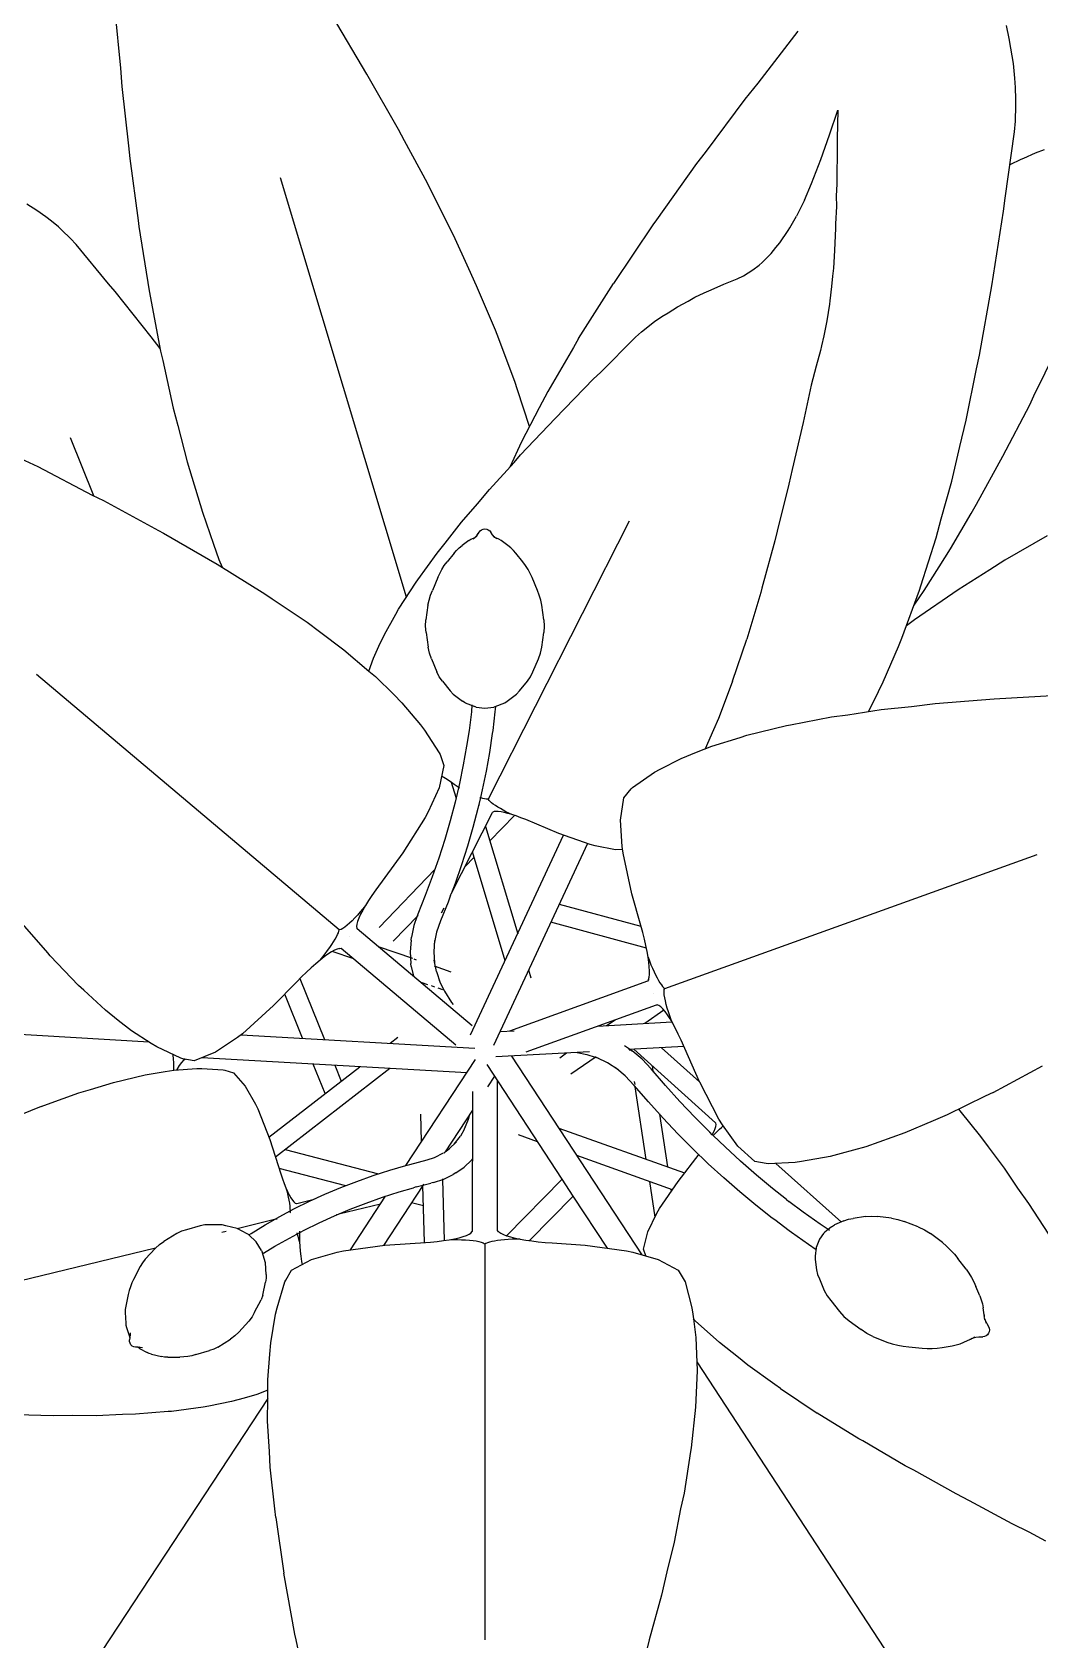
# Model space of a CAD drawing. Header units: metres. Extents: x 244.4 to 340.3, y -4.1 to 64.3.
# Drawn here: x 251.0432 to 251.3275, y 50.834 to 51.2878 of the extents above; entities that cross this region are included whole.
import ezdxf

# ---------------------------------------------------------------- set-up
doc = ezdxf.new("R2010")
doc.units = ezdxf.units.M
doc.layers.add('Edges', color=7, linetype='Continuous')

msp = doc.modelspace()

# ---------------------------------------------------------------- linework, layer by layer
at = {"layer": 'Edges'}
for p, q in [((251.06657, 51.29381), (251.06809, 51.27757)), ((251.13767, 51.2759), (251.12792, 51.29225)), ((251.25921, 51.288), (251.24791, 51.27339)), ((251.31888, 51.28601), (251.31812, 51.28966)), ((251.31932, 51.2832), (251.31888, 51.28601)), ((251.32001, 51.2789), (251.31932, 51.2832)), ((251.3204, 51.27481), (251.32001, 51.2789)), ((251.06809, 51.27757), (251.06852, 51.2724)), ((251.14658, 51.26025), (251.13767, 51.2759)), ((251.32064, 51.27209), (251.3204, 51.27481)), ((251.06852, 51.2724), (251.07041, 51.25567)), ((251.24791, 51.27339), (251.24429, 51.26886)), ((251.32076, 51.26881), (251.32064, 51.27209)), ((251.24429, 51.26886), (251.23306, 51.25378)), ((251.26814, 51.25873), (251.27052, 51.26578)), ((251.27052, 51.26578), (251.27033, 51.25762)), ((251.32064, 51.26261), (251.32074, 51.26706)), ((251.32074, 51.26706), (251.32076, 51.26881)), ((251.32035, 51.2596), (251.32064, 51.26261)), ((251.14824, 51.2571), (251.14658, 51.26025)), ((251.1547, 51.2451), (251.14824, 51.2571)), ((251.26571, 51.25179), (251.26814, 51.25873)), ((251.27033, 51.25762), (251.27033, 51.25149)), ((251.31769, 51.24085), (251.32035, 51.2596)), ((251.07041, 51.25567), (251.07078, 51.25212)), ((251.07078, 51.25212), (251.07314, 51.23457)), ((251.23306, 51.25378), (251.23066, 51.25066)), ((251.26311, 51.24505), (251.26571, 51.25179)), ((251.27033, 51.25149), (251.27021, 51.2495)), ((251.32209, 51.25178), (251.31903, 51.25028)), ((251.32291, 51.25212), (251.32209, 51.25178)), ((251.32621, 51.25361), (251.32291, 51.25212)), ((251.32868, 51.25455), (251.32621, 51.25361)), ((251.23066, 51.25066), (251.21937, 51.23479)), ((251.27021, 51.2495), (251.27024, 51.24486)), ((251.14878, 51.12827), (251.11328, 51.24661)), ((251.15782, 51.23878), (251.1547, 51.2451)), ((251.26109, 51.24037), (251.26311, 51.24505)), ((251.27024, 51.24486), (251.27007, 51.24151)), ((251.04454, 51.23746), (251.04175, 51.23923)), ((251.16204, 51.23041), (251.15782, 51.23878)), ((251.26109, 51.24037), (251.25883, 51.23581)), ((251.2701, 51.2385), (251.26987, 51.23369)), ((251.27007, 51.24151), (251.2701, 51.2385)), ((251.31725, 51.23721), (251.31769, 51.24085)), ((251.04704, 51.23562), (251.04454, 51.23746)), ((251.04871, 51.23438), (251.04704, 51.23562)), ((251.05062, 51.23279), (251.04871, 51.23438)), ((251.07314, 51.23457), (251.07335, 51.23291)), ((251.2183, 51.23333), (251.20718, 51.21684)), ((251.21937, 51.23479), (251.2183, 51.23333)), ((251.25693, 51.23251), (251.25883, 51.23581)), ((251.26987, 51.23369), (251.26988, 51.2324)), ((251.31393, 51.21613), (251.31725, 51.23721)), ((251.0516, 51.23189), (251.05062, 51.23279)), ((251.05406, 51.22954), (251.0516, 51.23189)), ((251.05561, 51.22784), (251.05406, 51.22954)), ((251.07335, 51.23291), (251.07625, 51.21475)), ((251.16638, 51.22093), (251.16204, 51.23041)), ((251.25411, 51.22826), (251.25648, 51.23174)), ((251.25648, 51.23174), (251.25693, 51.23251)), ((251.26988, 51.2324), (251.26953, 51.22612)), ((251.06479, 51.21671), (251.05561, 51.22784)), ((251.24911, 51.2227), (251.25165, 51.22526)), ((251.25165, 51.22526), (251.25305, 51.22693)), ((251.25305, 51.22693), (251.25411, 51.22826)), ((251.26953, 51.22612), (251.26923, 51.22114)), ((251.16861, 51.21618), (251.16638, 51.22093)), ((251.24388, 51.219), (251.24653, 51.22065)), ((251.24653, 51.22065), (251.2483, 51.22202)), ((251.2483, 51.22202), (251.24911, 51.2227)), ((251.26923, 51.22114), (251.26897, 51.21885)), ((251.06662, 51.21457), (251.06479, 51.21671)), ((251.17388, 51.2036), (251.16861, 51.21618)), ((251.19735, 51.20124), (251.20718, 51.21684)), ((251.23474, 51.21504), (251.23834, 51.21666)), ((251.23834, 51.21666), (251.24206, 51.21812)), ((251.24206, 51.21812), (251.24388, 51.219)), ((251.26875, 51.21592), (251.26822, 51.21191)), ((251.26897, 51.21885), (251.26875, 51.21592)), ((251.31045, 51.19655), (251.31393, 51.21613)), ((251.07681, 51.20174), (251.06662, 51.21457)), ((251.07625, 51.21475), (251.07946, 51.19769)), ((251.22528, 51.21026), (251.22825, 51.21185)), ((251.22825, 51.21185), (251.2302, 51.21293)), ((251.2302, 51.21293), (251.23282, 51.21421)), ((251.23282, 51.21421), (251.23474, 51.21504)), ((251.26813, 51.21095), (251.26741, 51.20631)), ((251.26822, 51.21191), (251.26813, 51.21095)), ((251.21878, 51.20606), (251.22082, 51.20748)), ((251.22082, 51.20748), (251.22259, 51.20857)), ((251.22259, 51.20857), (251.22528, 51.21026)), ((251.26741, 51.20631), (251.26721, 51.20536)), ((251.07932, 51.19844), (251.07681, 51.20174)), ((251.1744, 51.20237), (251.17388, 51.2036)), ((251.17938, 51.18914), (251.1744, 51.20237)), ((251.20353, 51.19173), (251.21346, 51.20168)), ((251.21346, 51.20168), (251.21512, 51.2032)), ((251.21512, 51.2032), (251.21878, 51.20606)), ((251.26659, 51.202), (251.26589, 51.19924)), ((251.26721, 51.20536), (251.26659, 51.202)), ((251.07946, 51.19769), (251.08005, 51.19503)), ((251.19592, 51.19874), (251.18871, 51.18636)), ((251.19735, 51.20124), (251.19592, 51.19874)), ((251.2656, 51.19794), (251.26438, 51.19352)), ((251.26589, 51.19924), (251.2656, 51.19794)), ((251.32582, 51.18512), (251.33223, 51.19805)), ((251.08005, 51.19503), (251.08302, 51.1816)), ((251.26438, 51.19352), (251.26301, 51.18807)), ((251.30669, 51.1782), (251.30961, 51.19271)), ((251.30961, 51.19271), (251.31045, 51.19655)), ((251.18015, 51.18677), (251.17938, 51.18914)), ((251.19074, 51.17874), (251.2016, 51.18989)), ((251.2016, 51.18989), (251.20353, 51.19173)), ((251.26301, 51.18807), (251.26183, 51.18287)), ((251.18353, 51.17647), (251.18015, 51.18677)), ((251.18871, 51.18636), (251.18629, 51.18171)), ((251.32462, 51.18258), (251.32582, 51.18512)), ((251.08302, 51.1816), (251.08429, 51.17672)), ((251.18629, 51.18171), (251.18127, 51.17216)), ((251.26183, 51.18287), (251.26076, 51.1776)), ((251.31706, 51.16804), (251.32462, 51.18258)), ((251.08429, 51.17672), (251.08695, 51.16646)), ((251.18098, 51.16842), (251.19074, 51.17874)), ((251.26076, 51.1776), (251.2576, 51.16429)), ((251.30487, 51.17079), (251.30669, 51.1782)), ((251.06066, 51.15688), (251.05402, 51.17329)), ((251.18127, 51.17216), (251.17793, 51.16498)), ((251.30263, 51.16104), (251.30487, 51.17079)), ((251.03996, 51.16742), (251.0448, 51.16512)), ((251.08695, 51.16646), (251.09124, 51.15224)), ((251.17219, 51.15867), (251.17915, 51.16631)), ((251.17915, 51.16631), (251.18098, 51.16842)), ((251.30966, 51.15453), (251.31706, 51.16804)), ((251.0448, 51.16512), (251.06019, 51.15711)), ((251.2576, 51.16429), (251.25672, 51.16017)), ((251.29966, 51.15036), (251.30263, 51.16104)), ((251.06019, 51.15711), (251.06338, 51.15553)), ((251.16881, 51.15458), (251.17219, 51.15867)), ((251.25672, 51.16017), (251.25336, 51.14693)), ((251.06338, 51.15553), (251.07882, 51.1471)), ((251.09124, 51.15224), (251.09438, 51.14325)), ((251.16436, 51.14945), (251.16881, 51.15458)), ((251.30227, 51.14191), (251.30809, 51.15192)), ((251.30809, 51.15192), (251.30966, 51.15453)), ((251.07882, 51.1471), (251.08024, 51.14636)), ((251.15975, 51.14352), (251.16436, 51.14945)), ((251.1696, 51.14698), (251.16999, 51.14728)), ((251.16999, 51.14728), (251.17045, 51.14747)), ((251.17045, 51.14747), (251.17094, 51.14753)), ((251.17094, 51.14753), (251.17144, 51.14747)), ((251.17144, 51.14747), (251.1719, 51.14728)), ((251.1719, 51.14728), (251.17229, 51.14698)), ((251.17191, 51.07136), (251.2117, 51.14979)), ((251.29825, 51.14506), (251.29966, 51.15036)), ((251.08024, 51.14636), (251.09543, 51.13759)), ((251.09438, 51.14325), (251.09591, 51.13893)), ((251.15747, 51.14073), (251.15975, 51.14352)), ((251.16367, 51.14219), (251.1645, 51.14284)), ((251.16639, 51.14426), (251.1645, 51.14284)), ((251.16639, 51.14426), (251.16701, 51.14464)), ((251.16701, 51.14464), (251.16769, 51.14495)), ((251.16763, 51.14473), (251.16814, 51.14516)), ((251.16769, 51.14495), (251.16814, 51.14516)), ((251.16814, 51.14516), (251.16816, 51.14517)), ((251.16816, 51.14517), (251.1682, 51.14521)), ((251.1682, 51.14521), (251.16872, 51.14575)), ((251.16833, 51.14525), (251.1682, 51.14521)), ((251.16833, 51.14525), (251.16822, 51.14511)), ((251.16837, 51.1453), (251.16833, 51.14525)), ((251.16872, 51.14575), (251.16837, 51.1453)), ((251.1686, 51.14546), (251.16837, 51.1453)), ((251.16872, 51.14575), (251.16879, 51.14584)), ((251.16879, 51.14584), (251.16929, 51.1466)), ((251.16918, 51.14633), (251.16879, 51.14584)), ((251.16929, 51.1466), (251.1696, 51.14698)), ((251.17229, 51.14698), (251.17259, 51.1466)), ((251.1731, 51.14584), (251.17259, 51.1466)), ((251.17317, 51.14575), (251.1731, 51.14584)), ((251.17369, 51.14521), (251.17317, 51.14575)), ((251.17352, 51.1453), (251.17317, 51.14575)), ((251.17352, 51.1453), (251.17329, 51.14546)), ((251.17356, 51.14525), (251.17352, 51.1453)), ((251.17367, 51.14511), (251.17356, 51.14525)), ((251.17369, 51.14521), (251.17356, 51.14525)), ((251.17373, 51.14517), (251.17369, 51.14521)), ((251.17375, 51.14516), (251.17373, 51.14517)), ((251.1742, 51.14495), (251.17375, 51.14516)), ((251.17426, 51.14473), (251.17375, 51.14516)), ((251.17487, 51.14464), (251.1742, 51.14495)), ((251.1755, 51.14426), (251.17487, 51.14464)), ((251.17739, 51.14284), (251.1755, 51.14426)), ((251.17821, 51.14219), (251.17739, 51.14284)), ((251.25273, 51.1442), (251.24907, 51.13084)), ((251.25336, 51.14693), (251.25273, 51.1442)), ((251.29395, 51.13151), (251.29825, 51.14506)), ((251.32953, 51.14558), (251.31764, 51.13867)), ((251.09591, 51.13893), (251.09679, 51.13674)), ((251.15203, 51.13317), (251.15747, 51.14073)), ((251.15949, 51.13717), (251.16026, 51.1382)), ((251.16222, 51.14069), (251.16026, 51.1382)), ((251.16222, 51.14069), (251.16291, 51.14148)), ((251.16291, 51.14148), (251.16367, 51.14219)), ((251.17897, 51.14148), (251.17821, 51.14219)), ((251.17967, 51.14069), (251.17897, 51.14148)), ((251.18163, 51.1382), (251.17967, 51.14069)), ((251.1824, 51.13717), (251.18163, 51.1382)), ((251.29904, 51.13687), (251.30227, 51.14191)), ((251.31764, 51.13867), (251.31338, 51.13597)), ((251.09543, 51.13759), (251.10889, 51.12925)), ((251.15764, 51.13378), (251.15611, 51.13017)), ((251.15764, 51.13378), (251.15818, 51.13496)), ((251.15818, 51.13496), (251.15879, 51.13609)), ((251.15879, 51.13609), (251.15949, 51.13717)), ((251.1831, 51.13609), (251.1824, 51.13717)), ((251.18371, 51.13496), (251.1831, 51.13609)), ((251.18425, 51.13378), (251.18371, 51.13496)), ((251.18578, 51.13017), (251.18425, 51.13378)), ((251.29486, 51.13016), (251.29904, 51.13687)), ((251.31338, 51.13597), (251.30441, 51.13032)), ((251.10889, 51.12925), (251.11093, 51.12784)), ((251.14657, 51.12486), (251.15152, 51.13248)), ((251.15152, 51.13248), (251.15203, 51.13317)), ((251.1556, 51.12882), (251.15611, 51.13017)), ((251.18629, 51.12882), (251.18578, 51.13017)), ((251.24876, 51.12961), (251.24479, 51.11639)), ((251.24907, 51.13084), (251.24876, 51.12961)), ((251.28859, 51.11669), (251.29355, 51.13021)), ((251.292, 51.12599), (251.29486, 51.13016)), ((251.30441, 51.13032), (251.29217, 51.12191)), ((251.29355, 51.13021), (251.29395, 51.13151)), ((251.11093, 51.12784), (251.12079, 51.1212)), ((251.14579, 51.12346), (251.14657, 51.12486)), ((251.15486, 51.12604), (251.15429, 51.12184)), ((251.15486, 51.12604), (251.15518, 51.12744)), ((251.15518, 51.12744), (251.1556, 51.12882)), ((251.1867, 51.12744), (251.18629, 51.12882)), ((251.18703, 51.12604), (251.1867, 51.12744)), ((251.1876, 51.12184), (251.18703, 51.12604)), ((251.12079, 51.1212), (251.12426, 51.11858)), ((251.14258, 51.11776), (251.14579, 51.12346)), ((251.15421, 51.12008), (251.15429, 51.12184)), ((251.15436, 51.11832), (251.15421, 51.12008)), ((251.18767, 51.12008), (251.18753, 51.11832)), ((251.1876, 51.12184), (251.18767, 51.12008)), ((251.29217, 51.12191), (251.28987, 51.12018)), ((251.12426, 51.11858), (251.13118, 51.11341)), ((251.14104, 51.11444), (251.14258, 51.11776)), ((251.15436, 51.11832), (251.15492, 51.11414)), ((251.18697, 51.11414), (251.18753, 51.11832)), ((251.24083, 51.10456), (251.24479, 51.11639)), ((251.28759, 51.11436), (251.28859, 51.11669)), ((251.13118, 51.11341), (251.13821, 51.10743)), ((251.13821, 51.10743), (251.1395, 51.11108)), ((251.1395, 51.11108), (251.14104, 51.11444)), ((251.15527, 51.11247), (251.15492, 51.11414)), ((251.15583, 51.11086), (251.15527, 51.11247)), ((251.15583, 51.11086), (251.15739, 51.10719)), ((251.18449, 51.10719), (251.18606, 51.11086)), ((251.18606, 51.11086), (251.18662, 51.11247)), ((251.18662, 51.11247), (251.18697, 51.11414)), ((251.28333, 51.10437), (251.28759, 51.11436)), ((251.12978, 51.03436), (251.04447, 51.10645)), ((251.13821, 51.10743), (251.14007, 51.10585)), ((251.15808, 51.10583), (251.15739, 51.10719)), ((251.18381, 51.10583), (251.18449, 51.10719)), ((251.14007, 51.10585), (251.14524, 51.10077)), ((251.15896, 51.10458), (251.15808, 51.10583)), ((251.15896, 51.10458), (251.16116, 51.10179)), ((251.16202, 51.10091), (251.16116, 51.10179)), ((251.17986, 51.10091), (251.18073, 51.10179)), ((251.18073, 51.10179), (251.18293, 51.10458)), ((251.18293, 51.10458), (251.18381, 51.10583)), ((251.24013, 51.10275), (251.23682, 51.09398)), ((251.24083, 51.10456), (251.24013, 51.10275)), ((251.28062, 51.09893), (251.28333, 51.10437)), ((251.14524, 51.10077), (251.14751, 51.09849)), ((251.14751, 51.09849), (251.1528, 51.09222)), ((251.16202, 51.10091), (251.16464, 51.09895)), ((251.16536, 51.09846), (251.16464, 51.09895)), ((251.16536, 51.09846), (251.16805, 51.09737)), ((251.16729, 51.09788), (251.16711, 51.09595)), ((251.16848, 51.09722), (251.16805, 51.09737)), ((251.16848, 51.09722), (251.17094, 51.09691)), ((251.17094, 51.09691), (251.17341, 51.09722)), ((251.17341, 51.09722), (251.17384, 51.09737)), ((251.17392, 51.0974), (251.17378, 51.09589)), ((251.17384, 51.09737), (251.17653, 51.09846)), ((251.17653, 51.09846), (251.17725, 51.09895)), ((251.17725, 51.09895), (251.17986, 51.10091)), ((251.27914, 51.096), (251.28062, 51.09893)), ((251.2827, 51.09655), (251.29128, 51.09741)), ((251.29128, 51.09741), (251.29797, 51.09825)), ((251.29797, 51.09825), (251.31105, 51.09925)), ((251.31105, 51.09925), (251.31459, 51.09961)), ((251.31459, 51.09961), (251.3326, 51.10065)), ((251.16711, 51.09595), (251.16646, 51.09067)), ((251.17378, 51.09589), (251.17313, 51.0906)), ((251.23682, 51.09398), (251.23544, 51.09085)), ((251.25712, 51.09224), (251.26874, 51.09449)), ((251.26874, 51.09449), (251.27328, 51.09509)), ((251.27328, 51.09509), (251.2827, 51.09655)), ((251.1528, 51.09222), (251.15388, 51.09076)), ((251.15388, 51.09076), (251.15805, 51.08435)), ((251.16646, 51.09067), (251.16578, 51.08623)), ((251.17301, 51.08976), (251.17222, 51.08446)), ((251.17313, 51.0906), (251.17301, 51.08976)), ((251.23544, 51.09085), (251.23311, 51.08549)), ((251.23498, 51.08623), (251.24291, 51.0887)), ((251.24291, 51.0887), (251.24484, 51.08932)), ((251.24484, 51.08932), (251.25605, 51.09205)), ((251.25605, 51.09205), (251.25712, 51.09224)), ((251.15805, 51.08435), (251.15828, 51.08384)), ((251.15828, 51.08384), (251.15935, 51.08074)), ((251.16578, 51.08623), (251.16484, 51.08095)), ((251.17222, 51.08446), (251.17127, 51.07917)), ((251.22631, 51.08274), (251.23066, 51.08451)), ((251.23066, 51.08451), (251.23498, 51.08623)), ((251.15935, 51.08074), (251.15801, 51.07449)), ((251.16484, 51.08095), (251.16375, 51.07567)), ((251.17127, 51.07917), (251.17018, 51.07387)), ((251.21882, 51.07884), (251.22039, 51.0797)), ((251.22039, 51.0797), (251.22631, 51.08274)), ((251.15801, 51.07449), (251.15496, 51.06768)), ((251.15981, 51.07707), (251.15871, 51.07774)), ((251.16109, 51.07625), (251.15981, 51.07707)), ((251.16229, 51.07544), (251.16109, 51.07625)), ((251.16282, 51.07172), (251.16155, 51.07594)), ((251.1634, 51.07466), (251.16229, 51.07544)), ((251.16375, 51.07567), (251.16251, 51.0704)), ((251.16349, 51.07459), (251.1634, 51.07466)), ((251.16357, 51.07454), (251.16349, 51.07459)), ((251.21219, 51.07415), (251.21258, 51.07455)), ((251.21258, 51.07455), (251.21882, 51.07884)), ((251.16251, 51.0704), (251.16113, 51.06513)), ((251.16287, 51.07156), (251.16282, 51.07172)), ((251.16382, 51.07435), (251.16369, 51.07445)), ((251.1697, 51.07171), (251.16894, 51.06859)), ((251.16954, 51.07177), (251.1697, 51.07171)), ((251.17018, 51.07387), (251.1697, 51.07171)), ((251.1697, 51.07171), (251.17029, 51.07155)), ((251.17029, 51.07155), (251.17081, 51.07143)), ((251.17081, 51.07143), (251.17125, 51.07136)), ((251.17125, 51.07136), (251.17162, 51.07134)), ((251.17162, 51.07134), (251.17191, 51.07136)), ((251.17196, 51.07116), (251.17191, 51.07136)), ((251.17213, 51.07091), (251.17196, 51.07116)), ((251.17241, 51.0706), (251.17213, 51.07091)), ((251.17281, 51.07025), (251.17241, 51.0706)), ((251.1733, 51.06986), (251.17281, 51.07025)), ((251.20918, 51.06529), (251.2101, 51.07162)), ((251.2101, 51.07162), (251.21219, 51.07415)), ((251.1541, 51.06604), (251.14774, 51.05611)), ((251.15496, 51.06768), (251.1541, 51.06604)), ((251.1614, 51.04449), (251.17309, 51.06749)), ((251.16894, 51.06859), (251.16755, 51.0633)), ((251.16929, 51.06962), (251.16931, 51.06957)), ((251.17927, 51.06667), (251.17234, 51.05946)), ((251.17309, 51.06749), (251.17318, 51.06757)), ((251.17355, 51.06775), (251.17318, 51.06757)), ((251.17389, 51.06945), (251.1733, 51.06986)), ((251.17405, 51.06781), (251.17355, 51.06775)), ((251.17456, 51.06902), (251.17389, 51.06945)), ((251.1747, 51.06779), (251.17405, 51.06781)), ((251.17529, 51.06858), (251.17456, 51.06902)), ((251.17548, 51.06769), (251.1747, 51.06779)), ((251.17607, 51.06814), (251.17529, 51.06858)), ((251.17638, 51.06751), (251.17548, 51.06769)), ((251.17688, 51.06771), (251.17607, 51.06814)), ((251.1774, 51.06725), (251.17638, 51.06751)), ((251.17771, 51.0673), (251.17688, 51.06771)), ((251.17853, 51.06691), (251.1774, 51.06725)), ((251.17853, 51.06691), (251.17771, 51.0673)), ((251.17975, 51.06651), (251.17853, 51.06691)), ((251.18106, 51.06603), (251.17975, 51.06651)), ((251.18244, 51.06549), (251.18106, 51.06603)), ((251.19183, 51.06155), (251.18244, 51.06549)), ((251.16113, 51.06513), (251.1596, 51.05986)), ((251.16755, 51.0633), (251.16602, 51.05802)), ((251.1669, 51.00472), (251.19315, 51.06108)), ((251.1711, 51.06358), (251.1802, 51.03327)), ((251.20059, 51.05847), (251.19183, 51.06155)), ((251.20967, 51.05785), (251.20918, 51.06529)), ((251.1596, 51.05986), (251.15792, 51.0546)), ((251.16602, 51.05802), (251.16434, 51.05274)), ((251.17665, 51.02566), (251.16743, 51.05636)), ((251.19989, 51.05871), (251.17332, 51.00172)), ((251.202, 51.05811), (251.20059, 51.05847)), ((251.20777, 51.057), (251.202, 51.05811)), ((251.20977, 51.05705), (251.20777, 51.057)), ((251.2099, 51.05602), (251.20967, 51.05785)), ((251.14774, 51.05611), (251.14012, 51.04566)), ((251.15792, 51.0546), (251.1561, 51.04934)), ((251.16434, 51.05274), (251.16251, 51.04746)), ((251.16789, 51.05484), (251.16528, 51.05212)), ((251.21241, 51.04449), (251.2099, 51.05602)), ((251.22166, 51.0178), (251.32675, 51.05564)), ((251.14107, 51.03501), (251.15681, 51.05137)), ((251.1561, 51.04934), (251.15413, 51.04408)), ((251.16251, 51.04746), (251.1614, 51.04449)), ((251.13905, 51.04411), (251.13808, 51.04264)), ((251.14012, 51.04566), (251.13905, 51.04411)), ((251.15413, 51.04408), (251.15201, 51.03882)), ((251.16124, 51.04418), (251.16054, 51.04219)), ((251.16124, 51.04418), (251.1614, 51.04449)), ((251.21492, 51.03557), (251.21241, 51.04449)), ((251.13498, 51.03856), (251.13421, 51.03773)), ((251.13575, 51.03944), (251.13498, 51.03856)), ((251.13585, 51.03876), (251.13537, 51.0377)), ((251.1365, 51.04034), (251.13575, 51.03944)), ((251.13647, 51.03995), (251.13585, 51.03876)), ((251.13722, 51.04124), (251.13647, 51.03995)), ((251.13722, 51.04124), (251.1365, 51.04034)), ((251.13808, 51.04264), (251.13722, 51.04124)), ((251.15207, 51.03839), (251.14509, 51.03114)), ((251.15201, 51.03882), (251.15175, 51.03807)), ((251.16054, 51.04219), (251.15842, 51.03694)), ((251.1587, 51.03918), (251.1594, 51.04056)), ((251.19193, 51.04164), (251.21497, 51.03539)), ((251.04759, 51.02785), (251.03984, 51.03678)), ((251.1296, 51.03355), (251.12973, 51.034)), ((251.12973, 51.034), (251.12978, 51.03436)), ((251.13005, 51.03436), (251.12978, 51.03436)), ((251.13041, 51.0345), (251.13005, 51.03436)), ((251.13087, 51.03476), (251.13041, 51.0345)), ((251.13142, 51.03515), (251.13087, 51.03476)), ((251.13204, 51.03565), (251.13142, 51.03515)), ((251.13272, 51.03626), (251.13204, 51.03565)), ((251.13345, 51.03695), (251.13272, 51.03626)), ((251.13421, 51.03773), (251.13345, 51.03695)), ((251.1348, 51.03597), (251.13473, 51.03534)), ((251.13473, 51.03534), (251.13484, 51.03482)), ((251.13501, 51.03676), (251.1348, 51.03597)), ((251.13491, 51.0347), (251.13484, 51.03482)), ((251.1673, 51.00727), (251.13491, 51.0347)), ((251.13537, 51.0377), (251.13501, 51.03676)), ((251.15089, 51.03557), (251.1502, 51.0323)), ((251.15175, 51.03807), (251.15089, 51.03557)), ((251.15731, 51.03374), (251.15672, 51.03093)), ((251.15842, 51.03694), (251.15731, 51.03374)), ((251.21649, 51.02918), (251.18954, 51.03651)), ((251.21545, 51.03362), (251.21492, 51.03557)), ((251.12656, 51.02851), (251.12718, 51.02938)), ((251.12718, 51.02938), (251.12775, 51.03021)), ((251.12775, 51.03021), (251.12826, 51.031)), ((251.12826, 51.031), (251.12871, 51.03174)), ((251.12871, 51.03174), (251.12908, 51.03241)), ((251.12908, 51.03241), (251.12938, 51.03302)), ((251.12989, 51.02914), (251.12925, 51.02895)), ((251.12938, 51.03302), (251.1296, 51.03355)), ((251.12989, 51.02914), (251.12998, 51.02914)), ((251.12998, 51.02914), (251.13042, 51.02917)), ((251.13042, 51.02917), (251.16273, 51.00187)), ((251.1328, 51.03248), (251.13283, 51.03247)), ((251.14083, 51.02969), (251.15048, 51.02633)), ((251.15009, 51.03146), (251.14985, 51.02818)), ((251.15009, 51.03146), (251.1502, 51.0323)), ((251.15676, 51.03138), (251.15653, 51.02818)), ((251.15672, 51.03093), (251.15664, 51.03054)), ((251.21592, 51.03173), (251.21545, 51.03362)), ((251.21633, 51.02994), (251.21592, 51.03173)), ((251.21668, 51.02826), (251.21633, 51.02994)), ((251.04829, 51.02701), (251.04759, 51.02785)), ((251.05626, 51.01867), (251.04829, 51.02701)), ((251.12322, 51.02481), (251.12194, 51.02367)), ((251.12445, 51.02584), (251.12322, 51.02481)), ((251.12559, 51.02674), (251.12445, 51.02584)), ((251.12445, 51.02584), (251.12518, 51.02673)), ((251.12518, 51.02673), (251.12589, 51.02763)), ((251.12665, 51.0275), (251.12559, 51.02674)), ((251.12589, 51.02763), (251.12656, 51.02851)), ((251.12762, 51.02813), (251.12665, 51.0275)), ((251.12849, 51.02861), (251.12762, 51.02813)), ((251.134, 51.02615), (251.12788, 51.02828)), ((251.12925, 51.02895), (251.12849, 51.02861)), ((251.14985, 51.02818), (251.15007, 51.02491)), ((251.15018, 51.02407), (251.15007, 51.02491)), ((251.15085, 51.0262), (251.15156, 51.02595)), ((251.15653, 51.02818), (251.15674, 51.02498)), ((251.15727, 51.02262), (251.15662, 51.02582)), ((251.21695, 51.02669), (251.21668, 51.02826)), ((251.21716, 51.02524), (251.21695, 51.02669)), ((251.21695, 51.02669), (251.21736, 51.0256)), ((251.21729, 51.02394), (251.21716, 51.02524)), ((251.21736, 51.0256), (251.21778, 51.02454)), ((251.1192, 51.02107), (251.11777, 51.01963)), ((251.11873, 51.0206), (251.12567, 51.00341)), ((251.12059, 51.02242), (251.1192, 51.02107)), ((251.12194, 51.02367), (251.12059, 51.02242)), ((251.15018, 51.02407), (251.15075, 51.02129)), ((251.15662, 51.02419), (251.16129, 51.02256)), ((251.15727, 51.02262), (251.15836, 51.01943)), ((251.15803, 51.02021), (251.15826, 51.01973)), ((251.18326, 51.02305), (251.18392, 51.02086)), ((251.21705, 51.02024), (251.21685, 51.01984)), ((251.21709, 51.02032), (251.21705, 51.02024)), ((251.21709, 51.02032), (251.21725, 51.02097)), ((251.21725, 51.02097), (251.21734, 51.0218)), ((251.21735, 51.02279), (251.21729, 51.02394)), ((251.21734, 51.0218), (251.21735, 51.02279)), ((251.21778, 51.02454), (251.21821, 51.02352)), ((251.21821, 51.02352), (251.21865, 51.02255)), ((251.21865, 51.02255), (251.21909, 51.02164)), ((251.21909, 51.02164), (251.21951, 51.0208)), ((251.21951, 51.0208), (251.21993, 51.02005)), ((251.21993, 51.02005), (251.22033, 51.01938)), ((251.05776, 51.01731), (251.05626, 51.01867)), ((251.06387, 51.01167), (251.05776, 51.01731)), ((251.11777, 51.01963), (251.1113, 51.013)), ((251.11951, 51.00376), (251.11446, 51.01624)), ((251.15486, 51.01889), (251.153, 51.01954)), ((251.15684, 51.0182), (251.15586, 51.01855)), ((251.15903, 51.01744), (251.15771, 51.0179)), ((251.15836, 51.01943), (251.15946, 51.01729)), ((251.15946, 51.01729), (251.15938, 51.01732)), ((251.15946, 51.01729), (251.15956, 51.01703)), ((251.15956, 51.01703), (251.16152, 51.01387)), ((251.21685, 51.01984), (251.17784, 51.0058)), ((251.21842, 51.01636), (251.21844, 51.01637)), ((251.22033, 51.01938), (251.22071, 51.01882)), ((251.22071, 51.01882), (251.22106, 51.01837)), ((251.22106, 51.01837), (251.22138, 51.01803)), ((251.22138, 51.01803), (251.22166, 51.0178)), ((251.22147, 51.01719), (251.22153, 51.01757)), ((251.22147, 51.01666), (251.22147, 51.01719)), ((251.22153, 51.01599), (251.22147, 51.01666)), ((251.22153, 51.01757), (251.22166, 51.0178)), ((251.22165, 51.0152), (251.22153, 51.01599)), ((251.06752, 51.0088), (251.06387, 51.01167)), ((251.1113, 51.013), (251.10257, 51.00506)), ((251.16152, 51.01387), (251.16199, 51.01326)), ((251.18253, 50.99996), (251.21939, 51.01319)), ((251.22146, 51.01167), (251.21604, 51.00795)), ((251.21939, 51.01319), (251.21953, 51.01319)), ((251.22004, 51.01303), (251.21953, 51.01319)), ((251.22055, 51.01265), (251.22004, 51.01303)), ((251.22113, 51.01207), (251.22055, 51.01265)), ((251.22176, 51.0113), (251.22113, 51.01207)), ((251.22184, 51.01431), (251.22165, 51.0152)), ((251.22244, 51.01034), (251.22176, 51.0113)), ((251.22208, 51.01333), (251.22184, 51.01431)), ((251.22237, 51.01229), (251.22208, 51.01333)), ((251.2227, 51.0112), (251.22237, 51.01229)), ((251.22308, 51.01009), (251.2227, 51.0112)), ((251.07621, 51.0027), (250.93754, 51.0107)), ((251.07122, 51.00591), (251.06752, 51.0088)), ((251.2027, 51.0072), (251.22364, 51.00838)), ((251.20527, 51.00734), (251.20765, 51.00898)), ((251.22316, 51.00921), (251.22244, 51.01034)), ((251.22348, 51.00899), (251.22308, 51.01009)), ((251.22391, 51.00792), (251.22316, 51.00921)), ((251.22391, 51.00792), (251.22348, 51.00899)), ((251.22469, 51.00648), (251.22391, 51.00792)), ((251.22548, 51.0049), (251.22469, 51.00648)), ((251.07682, 51.00231), (251.07122, 51.00591)), ((251.07834, 51.00138), (251.07682, 51.00231)), ((251.1011, 51.00395), (251.0949, 50.99981)), ((251.10257, 51.00506), (251.1011, 51.00395)), ((251.10217, 51.00476), (251.16805, 51.00096)), ((251.14421, 51.00234), (251.1464, 51.00404)), ((251.17515, 51.00565), (251.17919, 51.00587)), ((251.22628, 51.0032), (251.22548, 51.0049)), ((251.23148, 50.99149), (251.22628, 51.0032)), ((251.08518, 50.99811), (251.07834, 51.00138)), ((251.08296, 50.99896), (251.08291, 50.9992)), ((251.08309, 50.99795), (251.08296, 50.99896)), ((251.08318, 50.99686), (251.08309, 50.99795)), ((251.08572, 50.99798), (251.08518, 50.99811)), ((251.08546, 50.99695), (251.08613, 50.99765)), ((251.08896, 50.99744), (251.08572, 50.99798)), ((251.08613, 50.99765), (251.08643, 50.99786)), ((251.0949, 50.99981), (251.08896, 50.99744)), ((251.16581, 50.994), (251.09105, 50.99827)), ((251.14863, 50.96785), (251.16828, 50.99776)), ((251.20049, 50.99997), (251.17398, 50.99849)), ((251.17847, 50.99874), (251.21521, 50.94265)), ((251.19204, 50.99828), (251.19398, 50.99961)), ((251.2023, 50.99855), (251.19519, 50.99367)), ((251.19694, 50.99977), (251.19971, 50.99919)), ((251.19971, 50.99919), (251.20208, 50.99839)), ((251.20208, 50.99839), (251.20231, 50.99836)), ((251.20261, 50.99821), (251.20231, 50.99836)), ((251.20549, 50.99683), (251.20261, 50.99821)), ((251.2031, 50.99805), (251.20261, 50.99821)), ((251.21177, 51.0007), (251.21028, 51.00167)), ((251.22706, 51.00146), (251.21149, 51.00059)), ((251.21177, 51.0007), (251.21245, 51.00019)), ((251.21182, 51.00031), (251.21178, 51.0006)), ((251.21526, 50.99785), (251.21245, 51.00019)), ((251.21291, 51.00067), (251.23601, 50.9799)), ((251.21783, 50.99512), (251.21526, 50.99785)), ((251.23148, 50.99149), (251.22077, 51.0011)), ((251.06613, 50.9913), (251.07508, 50.99344)), ((251.07508, 50.99344), (251.08071, 50.99436)), ((251.08071, 50.99436), (251.08318, 50.99474)), ((251.0832, 50.99572), (251.08318, 50.99686)), ((251.08318, 50.99474), (251.0832, 50.99572)), ((251.08318, 50.99474), (251.08321, 50.99474)), ((251.08321, 50.99474), (251.08965, 50.99519)), ((251.08408, 50.9948), (251.08415, 50.99495)), ((251.08415, 50.99495), (251.08479, 50.99605)), ((251.08479, 50.99605), (251.08546, 50.99695)), ((251.08965, 50.99519), (251.09108, 50.99519)), ((251.09108, 50.99519), (251.0971, 50.99487)), ((251.0971, 50.99487), (251.09753, 50.99477)), ((251.09753, 50.99477), (251.1, 50.99401)), ((251.1, 50.99401), (251.10335, 50.99025)), ((251.10997, 50.97588), (251.13565, 50.99572)), ((251.14415, 50.99524), (251.11182, 50.97024)), ((251.12583, 50.98813), (251.12246, 50.99648)), ((251.12862, 50.99613), (251.13041, 50.99168)), ((251.19276, 50.96396), (251.17153, 50.9964)), ((251.17369, 50.9931), (251.17171, 50.99007)), ((251.20846, 50.99492), (251.20549, 50.99683)), ((251.20815, 50.99512), (251.20778, 50.99543)), ((251.21053, 50.99313), (251.20815, 50.99512)), ((251.21306, 50.99045), (251.21053, 50.99313)), ((251.22186, 50.99046), (251.21783, 50.99512)), ((251.21812, 50.99598), (251.21834, 50.99454)), ((251.21834, 50.99454), (251.21839, 50.9942)), ((251.31429, 50.98845), (251.32824, 50.99594)), ((251.04755, 50.98515), (251.05636, 50.98833)), ((251.05636, 50.98833), (251.05964, 50.98931)), ((251.05964, 50.98931), (251.06613, 50.9913)), ((251.10335, 50.99025), (251.10625, 50.98515)), ((251.1674, 50.98875), (251.16736, 50.94936)), ((251.17448, 50.94949), (251.17448, 50.99179)), ((251.21708, 50.98579), (251.21306, 50.99045)), ((251.21328, 50.99067), (251.21315, 50.99156)), ((251.21337, 50.99009), (251.21336, 50.99017)), ((251.21647, 50.96959), (251.21337, 50.99009)), ((251.22596, 50.98592), (251.22186, 50.99046)), ((251.23153, 50.99138), (251.23148, 50.99149)), ((251.23694, 50.9809), (251.23153, 50.99138)), ((251.31429, 50.98845), (251.31205, 50.98739)), ((251.04571, 50.98451), (251.03415, 50.97983)), ((251.04571, 50.98451), (251.04755, 50.98515)), ((251.10625, 50.98515), (251.1069, 50.98384)), ((251.1069, 50.98384), (251.11024, 50.97518)), ((251.22119, 50.98124), (251.21708, 50.98579)), ((251.23013, 50.98152), (251.22596, 50.98592)), ((251.31205, 50.98739), (251.30137, 50.98217)), ((251.30453, 50.98371), (251.3049, 50.98325)), ((251.15308, 50.97462), (251.15287, 50.98237)), ((251.16739, 50.9835), (251.15968, 50.97173)), ((251.16518, 50.9782), (251.16628, 50.98096)), ((251.16628, 50.98096), (251.16666, 50.98238)), ((251.22017, 50.98247), (251.22019, 50.98235)), ((251.22019, 50.98235), (251.22244, 50.96746)), ((251.22537, 50.97682), (251.22119, 50.98124)), ((251.23437, 50.97724), (251.23013, 50.98152)), ((251.23601, 50.9799), (251.23606, 50.9798)), ((251.23614, 50.97939), (251.23606, 50.9798)), ((251.23607, 50.97889), (251.23614, 50.97939)), ((251.23794, 50.97934), (251.23694, 50.9809)), ((251.2423, 50.9733), (251.23794, 50.97934)), ((251.29736, 50.98048), (251.28943, 50.97707)), ((251.30137, 50.98217), (251.29736, 50.98048)), ((251.3049, 50.98325), (251.31079, 50.97603)), ((251.11024, 50.97518), (251.11334, 50.96548)), ((251.1623, 50.97387), (251.16404, 50.97615)), ((251.16511, 50.97801), (251.16404, 50.97615)), ((251.16511, 50.97801), (251.16518, 50.9782)), ((251.16518, 50.9782), (251.1655, 50.97876)), ((251.18582, 50.97457), (251.18043, 50.97649)), ((251.19182, 50.97836), (251.22728, 50.96574)), ((251.22962, 50.97253), (251.22537, 50.97682)), ((251.23508, 50.97655), (251.23437, 50.97724)), ((251.23508, 50.97655), (251.23517, 50.97672)), ((251.23535, 50.9763), (251.23508, 50.97655)), ((251.23517, 50.97672), (251.23558, 50.97755)), ((251.23535, 50.9763), (251.23586, 50.97686)), ((251.23869, 50.97308), (251.23535, 50.9763)), ((251.23558, 50.97755), (251.23588, 50.97827)), ((251.23586, 50.97686), (251.23649, 50.97749)), ((251.23588, 50.97827), (251.23607, 50.97889)), ((251.23649, 50.97749), (251.23711, 50.97809)), ((251.23711, 50.97809), (251.23769, 50.97862)), ((251.23769, 50.97862), (251.23817, 50.97902)), ((251.28943, 50.97707), (251.27843, 50.97315)), ((251.31079, 50.97603), (251.3129, 50.97311)), ((251.11456, 50.97236), (251.14092, 50.96549)), ((251.15464, 50.96946), (251.15669, 50.97014)), ((251.15669, 50.97014), (251.15927, 50.9714)), ((251.1595, 50.97147), (251.15939, 50.9713)), ((251.15968, 50.97173), (251.15954, 50.97153)), ((251.15968, 50.97173), (251.16085, 50.97255)), ((251.16085, 50.97255), (251.16288, 50.97449)), ((251.22384, 50.96103), (251.19688, 50.97063)), ((251.22542, 50.96334), (251.23137, 50.97102)), ((251.23395, 50.96837), (251.22962, 50.97253)), ((251.24308, 50.96906), (251.23869, 50.97308)), ((251.24705, 50.96901), (251.2423, 50.9733)), ((251.26834, 50.97039), (251.26027, 50.96894)), ((251.27145, 50.97121), (251.26834, 50.97039)), ((251.27843, 50.97315), (251.27145, 50.97121)), ((251.3129, 50.97311), (251.31743, 50.96712)), ((251.13173, 50.96212), (251.11285, 50.96703)), ((251.13942, 50.96501), (251.14414, 50.96653)), ((251.14414, 50.96653), (251.14863, 50.96785)), ((251.14863, 50.96785), (251.14975, 50.96817)), ((251.14975, 50.96817), (251.15464, 50.96946)), ((251.16274, 50.96576), (251.16202, 50.96532)), ((251.16274, 50.96576), (251.1651, 50.9674)), ((251.1651, 50.9674), (251.16717, 50.96939)), ((251.16738, 50.96962), (251.16717, 50.96939)), ((251.23836, 50.96433), (251.23395, 50.96837)), ((251.24755, 50.96515), (251.24308, 50.96906)), ((251.25027, 50.96838), (251.24705, 50.96901)), ((251.25082, 50.96832), (251.25027, 50.96838)), ((251.25846, 50.96874), (251.25082, 50.96832)), ((251.25299, 50.96844), (251.27151, 50.95182)), ((251.26027, 50.96894), (251.25846, 50.96874)), ((251.31743, 50.96712), (251.32123, 50.9615)), ((251.11334, 50.96548), (251.11383, 50.96408)), ((251.11383, 50.96408), (251.11431, 50.96278)), ((251.11431, 50.96278), (251.1148, 50.96158)), ((251.1148, 50.96158), (251.11528, 50.96051)), ((251.1148, 50.96158), (251.11504, 50.96071)), ((251.12582, 50.95976), (251.13026, 50.96163)), ((251.13026, 50.96163), (251.13479, 50.96338)), ((251.13479, 50.96338), (251.13942, 50.96501)), ((251.15343, 50.96222), (251.14231, 50.94527)), ((251.14679, 50.96041), (251.15077, 50.96157)), ((251.15158, 50.96181), (251.15077, 50.96157)), ((251.15158, 50.96181), (251.15347, 50.96228)), ((251.15347, 50.96228), (251.15343, 50.96222)), ((251.15388, 50.94613), (251.15343, 50.96222)), ((251.15347, 50.96228), (251.15567, 50.96286)), ((251.1537, 50.96262), (251.15347, 50.96228)), ((251.15647, 50.9631), (251.15567, 50.96286)), ((251.15647, 50.9631), (251.15938, 50.96403)), ((251.15896, 50.96411), (251.15897, 50.9639)), ((251.15897, 50.9639), (251.15946, 50.94668)), ((251.15938, 50.96403), (251.16202, 50.96532)), ((251.17706, 50.94803), (251.19276, 50.96396)), ((251.19588, 50.95918), (251.19276, 50.96396)), ((251.21893, 50.95331), (251.21742, 50.96332)), ((251.22017, 50.95567), (251.22542, 50.96334)), ((251.22339, 50.96119), (251.22349, 50.96053)), ((251.24284, 50.96041), (251.23836, 50.96433)), ((251.25209, 50.96138), (251.24755, 50.96515)), ((251.25603, 50.95824), (251.25209, 50.96138)), ((251.32123, 50.9615), (251.32431, 50.95717)), ((251.11504, 50.96071), (251.11526, 50.95981)), ((251.11526, 50.95981), (251.11546, 50.95891)), ((251.11528, 50.96051), (251.11574, 50.95956)), ((251.11546, 50.95891), (251.11564, 50.95803)), ((251.11564, 50.95803), (251.11578, 50.95719)), ((251.11574, 50.95956), (251.11619, 50.95875)), ((251.11578, 50.95719), (251.11588, 50.95641)), ((251.11619, 50.95875), (251.11662, 50.9581)), ((251.11662, 50.9581), (251.11702, 50.95759)), ((251.11702, 50.95759), (251.1174, 50.95725)), ((251.1172, 50.95568), (251.12146, 50.95778)), ((251.1174, 50.95725), (251.11778, 50.95708)), ((251.11789, 50.95707), (251.11778, 50.95708)), ((251.1228, 50.95825), (251.11789, 50.95707)), ((251.12146, 50.95778), (251.12582, 50.95976)), ((251.12976, 50.95418), (251.14153, 50.95702)), ((251.13295, 50.95552), (251.13747, 50.95726)), ((251.133, 50.94404), (251.14293, 50.95917)), ((251.13747, 50.95726), (251.14208, 50.95889)), ((251.14208, 50.95889), (251.14679, 50.96041)), ((251.15359, 50.95643), (251.15021, 50.95731)), ((251.19588, 50.95918), (251.18354, 50.94665)), ((251.2055, 50.94449), (251.19588, 50.95918)), ((251.2474, 50.95663), (251.24284, 50.96041)), ((251.25202, 50.95297), (251.2474, 50.95663)), ((251.25603, 50.95824), (251.25671, 50.95773)), ((251.26072, 50.95472), (251.25671, 50.95773)), ((251.32431, 50.95717), (251.32989, 50.94848)), ((251.10103, 50.9501), (251.11162, 50.95266)), ((251.10896, 50.95114), (251.11304, 50.95347)), ((251.11162, 50.95266), (251.11231, 50.95283)), ((251.11304, 50.95347), (251.11598, 50.95506)), ((251.11588, 50.95641), (251.11595, 50.95569)), ((251.11595, 50.95569), (251.11598, 50.95506)), ((251.11597, 50.95454), (251.11595, 50.95439)), ((251.11598, 50.95484), (251.11597, 50.95454)), ((251.11598, 50.95506), (251.1172, 50.95568)), ((251.11598, 50.95506), (251.11598, 50.95503)), ((251.12418, 50.95168), (251.12852, 50.95366)), ((251.12852, 50.95366), (251.13295, 50.95552)), ((251.12899, 50.95399), (251.1291, 50.95402)), ((251.2169, 50.94912), (251.21946, 50.9544)), ((251.21946, 50.9544), (251.22017, 50.95567)), ((251.2527, 50.95247), (251.25202, 50.95297)), ((251.25673, 50.94944), (251.2527, 50.95247)), ((251.26548, 50.95133), (251.26072, 50.95472)), ((251.2722, 50.95224), (251.26956, 50.95106)), ((251.2722, 50.95224), (251.27348, 50.9527)), ((251.27348, 50.9527), (251.27482, 50.95294)), ((251.27833, 50.9535), (251.27482, 50.95294)), ((251.27833, 50.9535), (251.27999, 50.95358)), ((251.27999, 50.95358), (251.28167, 50.95344)), ((251.28564, 50.95301), (251.28167, 50.95344)), ((251.28564, 50.95301), (251.28747, 50.95264)), ((251.28747, 50.95264), (251.28925, 50.95204)), ((251.29318, 50.9505), (251.28925, 50.95204)), ((251.08399, 50.94864), (251.0804, 50.94641)), ((251.08532, 50.94929), (251.08399, 50.94864)), ((251.08675, 50.94974), (251.08532, 50.94929)), ((251.09058, 50.95087), (251.08675, 50.94974)), ((251.09189, 50.95106), (251.09058, 50.95087)), ((251.09571, 50.95115), (251.09189, 50.95106)), ((251.0968, 50.95112), (251.09571, 50.95115)), ((251.0967, 50.94905), (251.09792, 50.94935)), ((251.09786, 50.95087), (251.0968, 50.95112)), ((251.10103, 50.9501), (251.09786, 50.95087)), ((251.10391, 50.94853), (251.10103, 50.9501)), ((251.10426, 50.94833), (251.10391, 50.94853)), ((251.10431, 50.94829), (251.10426, 50.94833)), ((251.10431, 50.94829), (251.10498, 50.9487)), ((251.10638, 50.94634), (251.10431, 50.94829)), ((251.10498, 50.9487), (251.10896, 50.95114)), ((251.11577, 50.94738), (251.11993, 50.94959)), ((251.11802, 50.94858), (251.11793, 50.94889)), ((251.11818, 50.94805), (251.11802, 50.94858)), ((251.11842, 50.94718), (251.11818, 50.94805)), ((251.11862, 50.94848), (251.11861, 50.94745)), ((251.11861, 50.94745), (251.11865, 50.9463)), ((251.11867, 50.9493), (251.11862, 50.94848)), ((251.11993, 50.94959), (251.12418, 50.95168)), ((251.16234, 50.94716), (251.16365, 50.94745)), ((251.16365, 50.94745), (251.16478, 50.94777)), ((251.16478, 50.94777), (251.16572, 50.9481)), ((251.16572, 50.9481), (251.16646, 50.94845)), ((251.16646, 50.94845), (251.16699, 50.9488)), ((251.16699, 50.9488), (251.16732, 50.94922)), ((251.16736, 50.94936), (251.16732, 50.94922)), ((251.17479, 50.94917), (251.17448, 50.94949)), ((251.17485, 50.94911), (251.17479, 50.94917)), ((251.17485, 50.94911), (251.17541, 50.94874)), ((251.17541, 50.94874), (251.17615, 50.94837)), ((251.17615, 50.94837), (251.17706, 50.94803)), ((251.17706, 50.94803), (251.17708, 50.94802)), ((251.17708, 50.94802), (251.17819, 50.94769)), ((251.17819, 50.94769), (251.17946, 50.94738)), ((251.2157, 50.94423), (251.2169, 50.94912)), ((251.25741, 50.94894), (251.25673, 50.94944)), ((251.26218, 50.94553), (251.25741, 50.94894)), ((251.2665, 50.94864), (251.26531, 50.94703)), ((251.26777, 50.94978), (251.26548, 50.95133)), ((251.2665, 50.94864), (251.26682, 50.94902)), ((251.26875, 50.95057), (251.26682, 50.94902)), ((251.26819, 50.9495), (251.26777, 50.94978)), ((251.26875, 50.95057), (251.26956, 50.95106)), ((251.29318, 50.9505), (251.29494, 50.94969)), ((251.29494, 50.94969), (251.2966, 50.94868)), ((251.29999, 50.94614), (251.2966, 50.94868)), ((251.078, 50.94453), (251.03024, 50.93297)), ((251.07798, 50.94451), (251.0751, 50.9414)), ((251.07798, 50.94451), (251.078, 50.94453)), ((251.078, 50.94453), (251.07912, 50.94555)), ((251.07912, 50.94555), (251.0804, 50.94641)), ((251.10794, 50.94387), (251.10638, 50.94634)), ((251.10794, 50.94387), (251.10806, 50.94349)), ((251.10905, 50.94036), (251.10806, 50.94349)), ((251.10846, 50.94308), (251.10824, 50.94293)), ((251.10846, 50.94308), (251.11171, 50.94507)), ((251.11171, 50.94507), (251.11577, 50.94738)), ((251.11865, 50.9463), (251.11842, 50.94718)), ((251.11865, 50.9463), (251.11873, 50.94505)), ((251.11873, 50.94505), (251.11886, 50.9437)), ((251.11886, 50.9437), (251.11903, 50.94226)), ((251.12206, 50.94131), (251.12923, 50.94338)), ((251.12923, 50.94338), (251.13103, 50.94378)), ((251.13103, 50.94378), (251.14273, 50.94533)), ((251.14273, 50.94533), (251.15563, 50.94625)), ((251.15563, 50.94625), (251.1575, 50.94644)), ((251.1575, 50.94644), (251.15925, 50.94665)), ((251.15925, 50.94665), (251.16087, 50.94689)), ((251.16087, 50.94689), (251.16234, 50.94716)), ((251.16087, 50.94689), (251.16203, 50.94693)), ((251.16203, 50.94693), (251.1632, 50.94693)), ((251.1632, 50.94693), (251.16437, 50.94691)), ((251.16437, 50.94691), (251.1655, 50.94686)), ((251.1655, 50.94686), (251.16658, 50.94678)), ((251.16658, 50.94678), (251.16758, 50.94668)), ((251.16758, 50.94668), (251.16849, 50.94655)), ((251.16849, 50.94655), (251.16927, 50.9464)), ((251.16927, 50.9464), (251.16992, 50.94623)), ((251.16992, 50.94623), (251.17042, 50.94605)), ((251.17042, 50.94605), (251.17076, 50.94585)), ((251.17076, 50.94585), (251.17093, 50.94565)), ((251.17124, 50.94585), (251.17093, 50.94565)), ((251.17093, 50.94565), (251.17093, 50.83396)), ((251.17167, 50.94603), (251.17124, 50.94585)), ((251.17221, 50.94621), (251.17167, 50.94603)), ((251.17287, 50.94638), (251.17221, 50.94621)), ((251.17363, 50.94653), (251.17287, 50.94638)), ((251.17448, 50.94666), (251.17363, 50.94653)), ((251.17541, 50.94678), (251.17448, 50.94666)), ((251.17642, 50.94688), (251.17541, 50.94678)), ((251.17748, 50.94696), (251.17642, 50.94688)), ((251.17859, 50.94702), (251.17748, 50.94696)), ((251.17973, 50.94706), (251.17859, 50.94702)), ((251.17946, 50.94738), (251.18088, 50.94708)), ((251.18088, 50.94708), (251.17973, 50.94706)), ((251.18088, 50.94708), (251.18246, 50.94681)), ((251.18246, 50.94681), (251.18416, 50.94656)), ((251.18416, 50.94656), (251.18598, 50.94634)), ((251.18598, 50.94634), (251.18791, 50.94615)), ((251.18791, 50.94615), (251.18993, 50.94598)), ((251.18993, 50.94598), (251.19918, 50.94533)), ((251.19918, 50.94533), (251.21087, 50.94378)), ((251.21087, 50.94378), (251.21268, 50.94338)), ((251.21268, 50.94338), (251.21984, 50.94131)), ((251.21629, 50.94233), (251.2157, 50.94423)), ((251.26434, 50.94407), (251.26218, 50.94553)), ((251.26442, 50.94471), (251.26411, 50.94225)), ((251.26447, 50.94399), (251.26434, 50.94407)), ((251.26457, 50.94517), (251.26442, 50.94471)), ((251.26531, 50.94703), (251.26457, 50.94517)), ((251.29999, 50.94614), (251.30119, 50.9451)), ((251.30119, 50.9451), (251.30232, 50.944)), ((251.30232, 50.944), (251.30338, 50.94282)), ((251.07373, 50.9393), (251.07185, 50.9357)), ((251.07438, 50.94038), (251.07373, 50.9393)), ((251.0751, 50.9414), (251.07438, 50.94038)), ((251.10921, 50.9371), (251.10905, 50.94036)), ((251.11642, 50.9383), (251.12206, 50.94131)), ((251.11903, 50.94226), (251.11924, 50.94075)), ((251.11924, 50.94075), (251.11938, 50.93988)), ((251.21984, 50.94131), (251.22548, 50.9383)), ((251.26411, 50.94225), (251.26413, 50.9413)), ((251.26413, 50.9413), (251.26451, 50.93843)), ((251.26451, 50.93843), (251.2648, 50.93711)), ((251.30338, 50.94282), (251.30437, 50.94159)), ((251.30669, 50.93862), (251.30437, 50.94159)), ((251.30669, 50.93862), (251.3075, 50.93746)), ((251.07134, 50.93469), (251.07092, 50.93365)), ((251.07185, 50.9357), (251.07134, 50.93469)), ((251.10826, 50.93121), (251.10907, 50.93494)), ((251.10925, 50.93601), (251.10907, 50.93494)), ((251.10921, 50.9371), (251.10925, 50.93601)), ((251.1123, 50.92765), (251.1145, 50.93498)), ((251.1145, 50.93498), (251.11475, 50.93548)), ((251.11475, 50.93548), (251.11642, 50.9383)), ((251.22548, 50.9383), (251.22716, 50.93548)), ((251.22716, 50.93548), (251.2274, 50.93498)), ((251.2274, 50.93498), (251.22932, 50.92765)), ((251.2648, 50.93711), (251.2653, 50.93584)), ((251.2653, 50.93584), (251.26667, 50.93256)), ((251.3075, 50.93746), (251.30824, 50.93625)), ((251.30824, 50.93625), (251.3089, 50.935)), ((251.3089, 50.935), (251.30947, 50.93371)), ((251.07033, 50.93147), (251.06961, 50.92815)), ((251.07058, 50.93257), (251.07033, 50.93147)), ((251.07092, 50.93365), (251.07058, 50.93257)), ((251.10597, 50.92641), (251.10782, 50.92996)), ((251.10826, 50.93121), (251.10782, 50.92996)), ((251.26667, 50.93256), (251.26748, 50.9311)), ((251.26748, 50.9311), (251.26849, 50.92976)), ((251.26849, 50.92976), (251.27094, 50.9266)), ((251.31059, 50.93102), (251.30947, 50.93371)), ((251.31059, 50.93102), (251.31098, 50.92994)), ((251.31098, 50.92994), (251.31127, 50.92883)), ((251.06949, 50.92724), (251.06947, 50.92632)), ((251.06947, 50.92632), (251.06961, 50.92338)), ((251.06961, 50.92815), (251.06949, 50.92724)), ((251.10526, 50.9251), (251.10437, 50.92391)), ((251.10597, 50.92641), (251.10526, 50.9251)), ((251.11051, 50.9178), (251.11188, 50.92588)), ((251.11188, 50.92588), (251.1123, 50.92765)), ((251.22932, 50.92765), (251.2296, 50.92588)), ((251.2296, 50.92588), (251.22977, 50.92456)), ((251.27094, 50.9266), (251.27223, 50.92525)), ((251.27223, 50.92525), (251.27367, 50.92405)), ((251.31127, 50.92883), (251.31147, 50.9277)), ((251.31175, 50.92569), (251.31147, 50.9277)), ((251.31167, 50.92573), (251.31175, 50.92511)), ((251.31175, 50.92569), (251.31179, 50.92511)), ((251.31183, 50.92493), (251.31175, 50.92511)), ((251.31183, 50.92493), (251.31181, 50.92488)), ((251.31181, 50.92488), (251.31186, 50.92431)), ((251.31181, 50.92488), (251.31206, 50.92415)), ((251.06961, 50.92338), (251.06967, 50.92274)), ((251.06967, 50.92274), (251.06982, 50.92211)), ((251.06982, 50.92211), (251.07054, 50.91985)), ((251.07083, 50.92058), (251.07084, 50.91992)), ((251.1015, 50.92082), (251.10041, 50.91973)), ((251.1015, 50.92082), (251.10437, 50.92391)), ((251.23029, 50.92402), (251.22977, 50.92456)), ((251.22977, 50.92456), (251.23046, 50.91929)), ((251.23711, 50.91786), (251.23029, 50.92402)), ((251.27367, 50.92405), (251.27705, 50.92152)), ((251.27867, 50.92045), (251.27705, 50.92152)), ((251.2804, 50.91957), (251.27867, 50.92045)), ((251.31206, 50.92415), (251.31237, 50.92339)), ((251.31206, 50.92415), (251.3125, 50.92323)), ((251.3125, 50.92323), (251.31302, 50.92237)), ((251.31303, 50.92048), (251.31273, 50.92008)), ((251.31302, 50.92237), (251.31321, 50.92192)), ((251.31321, 50.92094), (251.31303, 50.92048)), ((251.31321, 50.92192), (251.31327, 50.92143)), ((251.31327, 50.92143), (251.31321, 50.92094)), ((251.07054, 50.91985), (251.07068, 50.91954)), ((251.07078, 50.91927), (251.07065, 50.91863)), ((251.07067, 50.91814), (251.07065, 50.91863)), ((251.07082, 50.91766), (251.07067, 50.91814)), ((251.07068, 50.91954), (251.0708, 50.91935)), ((251.0708, 50.91935), (251.07078, 50.91927)), ((251.07079, 50.92003), (251.07084, 50.91992)), ((251.0708, 50.91935), (251.07089, 50.91973)), ((251.07109, 50.91724), (251.07082, 50.91766)), ((251.07084, 50.91992), (251.07083, 50.9198)), ((251.07083, 50.9198), (251.07089, 50.91973)), ((251.07145, 50.9169), (251.07109, 50.91724)), ((251.07189, 50.91667), (251.07145, 50.9169)), ((251.07237, 50.91655), (251.07189, 50.91667)), ((251.07302, 50.91656), (251.07237, 50.91655)), ((251.07367, 50.91649), (251.07302, 50.91656)), ((251.07304, 50.91662), (251.07312, 50.91655)), ((251.07312, 50.91655), (251.07327, 50.9164)), ((251.07354, 50.9162), (251.07327, 50.9164)), ((251.07328, 50.91668), (251.07355, 50.9165)), ((251.07355, 50.9165), (251.07334, 50.91659)), ((251.07354, 50.9162), (251.07562, 50.91507)), ((251.07431, 50.91635), (251.07367, 50.91649)), ((251.07377, 50.91642), (251.07367, 50.91649)), ((251.09443, 50.91605), (251.09324, 50.91562)), ((251.09557, 50.91657), (251.09443, 50.91605)), ((251.09557, 50.91657), (251.09917, 50.91881)), ((251.10041, 50.91973), (251.09917, 50.91881)), ((251.11023, 50.9146), (251.11051, 50.9178)), ((251.23046, 50.91929), (251.23064, 50.9146)), ((251.24243, 50.91363), (251.23711, 50.91786)), ((251.2804, 50.91957), (251.28434, 50.91803)), ((251.28434, 50.91803), (251.28586, 50.91756)), ((251.28586, 50.91756), (251.28739, 50.91718)), ((251.28739, 50.91718), (251.28895, 50.9169)), ((251.28895, 50.9169), (251.29052, 50.9167)), ((251.29052, 50.9167), (251.29427, 50.91631)), ((251.29427, 50.91631), (251.29568, 50.91622)), ((251.29568, 50.91622), (251.29709, 50.91623)), ((251.29709, 50.91623), (251.2985, 50.91633)), ((251.2985, 50.91633), (251.2999, 50.91652)), ((251.2999, 50.91652), (251.30278, 50.91699)), ((251.30278, 50.91699), (251.30391, 50.91723)), ((251.30391, 50.91723), (251.305, 50.91756)), ((251.305, 50.91756), (251.30607, 50.91799)), ((251.30607, 50.91799), (251.30792, 50.91882)), ((251.30784, 50.91886), (251.30861, 50.91914)), ((251.30792, 50.91882), (251.30843, 50.91908)), ((251.30861, 50.91914), (251.30864, 50.91919)), ((251.30864, 50.91919), (251.30916, 50.91945)), ((251.30864, 50.91919), (251.30941, 50.91937)), ((251.30941, 50.91937), (251.31016, 50.91949)), ((251.30941, 50.91937), (251.31041, 50.91947)), ((251.31041, 50.91947), (251.31141, 50.91948)), ((251.3119, 50.91956), (251.31141, 50.91948)), ((251.31235, 50.91976), (251.3119, 50.91956)), ((251.31273, 50.92008), (251.31235, 50.91976)), ((251.07621, 50.9148), (251.07562, 50.91507)), ((251.07684, 50.91462), (251.07621, 50.9148)), ((251.07684, 50.91462), (251.07969, 50.91393)), ((251.08059, 50.91377), (251.07969, 50.91393)), ((251.08151, 50.91371), (251.08059, 50.91377)), ((251.08151, 50.91371), (251.08491, 50.91378)), ((251.08604, 50.91382), (251.08491, 50.91378)), ((251.08716, 50.91394), (251.08604, 50.91382)), ((251.08826, 50.91416), (251.08716, 50.91394)), ((251.08935, 50.91447), (251.08826, 50.91416)), ((251.08935, 50.91447), (251.09324, 50.91562)), ((251.10969, 50.90737), (251.11023, 50.9146)), ((251.23064, 50.9146), (251.2308, 50.90995)), ((251.23072, 50.91244), (251.30082, 50.8053)), ((251.2451, 50.91148), (251.24243, 50.91363)), ((251.25271, 50.90602), (251.2451, 50.91148)), ((251.10967, 50.90206), (251.10969, 50.90737)), ((251.2308, 50.90995), (251.23044, 50.90165)), ((251.10967, 50.90206), (251.04459, 50.80299)), ((251.103, 50.90221), (251.09948, 50.90122)), ((251.10656, 50.90322), (251.103, 50.90221)), ((251.10968, 50.90442), (251.10656, 50.90322)), ((251.10965, 50.89569), (251.10967, 50.90206)), ((251.25428, 50.90487), (251.25271, 50.90602)), ((251.25428, 50.90487), (251.26468, 50.89799)), ((251.04914, 50.89717), (251.03882, 50.8975)), ((251.06874, 50.89755), (251.06124, 50.89721)), ((251.07235, 50.89763), (251.06874, 50.89755)), ((251.08163, 50.8984), (251.07235, 50.89763)), ((251.08249, 50.89846), (251.08163, 50.8984)), ((251.0915, 50.89965), (251.08249, 50.89846)), ((251.09306, 50.89996), (251.0915, 50.89965)), ((251.09948, 50.90122), (251.09306, 50.89996)), ((251.23037, 50.89963), (251.22914, 50.88815)), ((251.23044, 50.90165), (251.23037, 50.89963)), ((251.27643, 50.89073), (251.26468, 50.89799)), ((251.05446, 50.89726), (251.04914, 50.89717)), ((251.06124, 50.89721), (251.05446, 50.89726)), ((251.11017, 50.88708), (251.10965, 50.89569)), ((251.27753, 50.89012), (251.27643, 50.89073)), ((251.28949, 50.88312), (251.27753, 50.89012)), ((251.1104, 50.88274), (251.11017, 50.88708)), ((251.22895, 50.88708), (251.22713, 50.87539)), ((251.22914, 50.88815), (251.22895, 50.88708)), ((251.1117, 50.87091), (251.1104, 50.88274)), ((251.29196, 50.88181), (251.28949, 50.88312)), ((251.30388, 50.87514), (251.29196, 50.88181)), ((251.22713, 50.87539), (251.22616, 50.87091)), ((251.30764, 50.87321), (251.30388, 50.87514)), ((251.11194, 50.86845), (251.1117, 50.87091)), ((251.22616, 50.87091), (251.22434, 50.86155)), ((251.31967, 50.86672), (251.30764, 50.87321)), ((251.11194, 50.86845), (251.11426, 50.85279)), ((251.32449, 50.86433), (251.31967, 50.86672)), ((251.22434, 50.86155), (251.22226, 50.85319)), ((251.32921, 50.86184), (251.32449, 50.86433)), ((251.11736, 50.83552), (251.11426, 50.85279)), ((251.22226, 50.85319), (251.22077, 50.84661)), ((251.22077, 50.84661), (251.21729, 50.83396)), ((251.11771, 50.83396), (251.11736, 50.83552)), ((251.12124, 50.81672), (251.11771, 50.83396)), ((251.21729, 50.83396), (251.21642, 50.83051))]:
    msp.add_line(p, q, dxfattribs=at)

doc.saveas('drawing.dxf')
